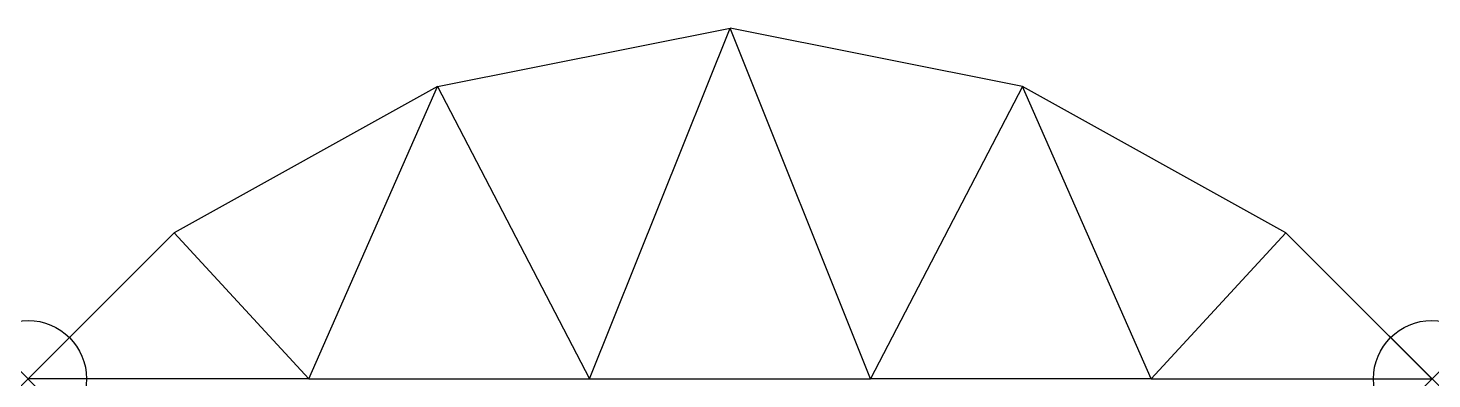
# Model space of a CAD drawing. Header units: inches. Extents: x 0 to 12, y 0 to 3.
import ezdxf

# ---------------------------------------------------------------- set-up
doc = ezdxf.new("R2010")
doc.units = ezdxf.units.IN
doc.header["$MEASUREMENT"] = 0
doc.header["$PDMODE"] = 35

msp = doc.modelspace()

# ---------------------------------------------------------------- linework, layer by layer
at = {"linetype": 'Continuous'}
for p, q in [((3.5, 2.5), (6, 3)), ((4.8, 0), (6, 3)), ((7.2, 0), (6, 3)), ((8.5, 2.5), (6, 3)), ((3.5, 2.5), (1.25, 1.25)), ((2.4, 0), (3.5, 2.5)), ((3.5, 2.5), (4.8, 0)), ((8.5, 2.5), (7.2, 0)), ((9.6, 0), (8.5, 2.5)), ((10.75, 1.25), (8.5, 2.5)), ((0, 0), (1.25, 1.25)), ((1.25, 1.25), (2.4, 0)), ((10.75, 1.25), (9.6, 0)), ((12, 0), (10.75, 1.25)), ((2.4, 0), (0, 0)), ((2.4, 0), (4.8, 0)), ((4.8, 0), (7.2, 0)), ((9.6, 0), (7.2, 0)), ((9.6, 0), (12, 0))]:
    msp.add_line(p, q, dxfattribs=at)
for p in [(0, 0), (12, 0)]:
    msp.add_point(p, dxfattribs=at)

doc.saveas('drawing.dxf')
